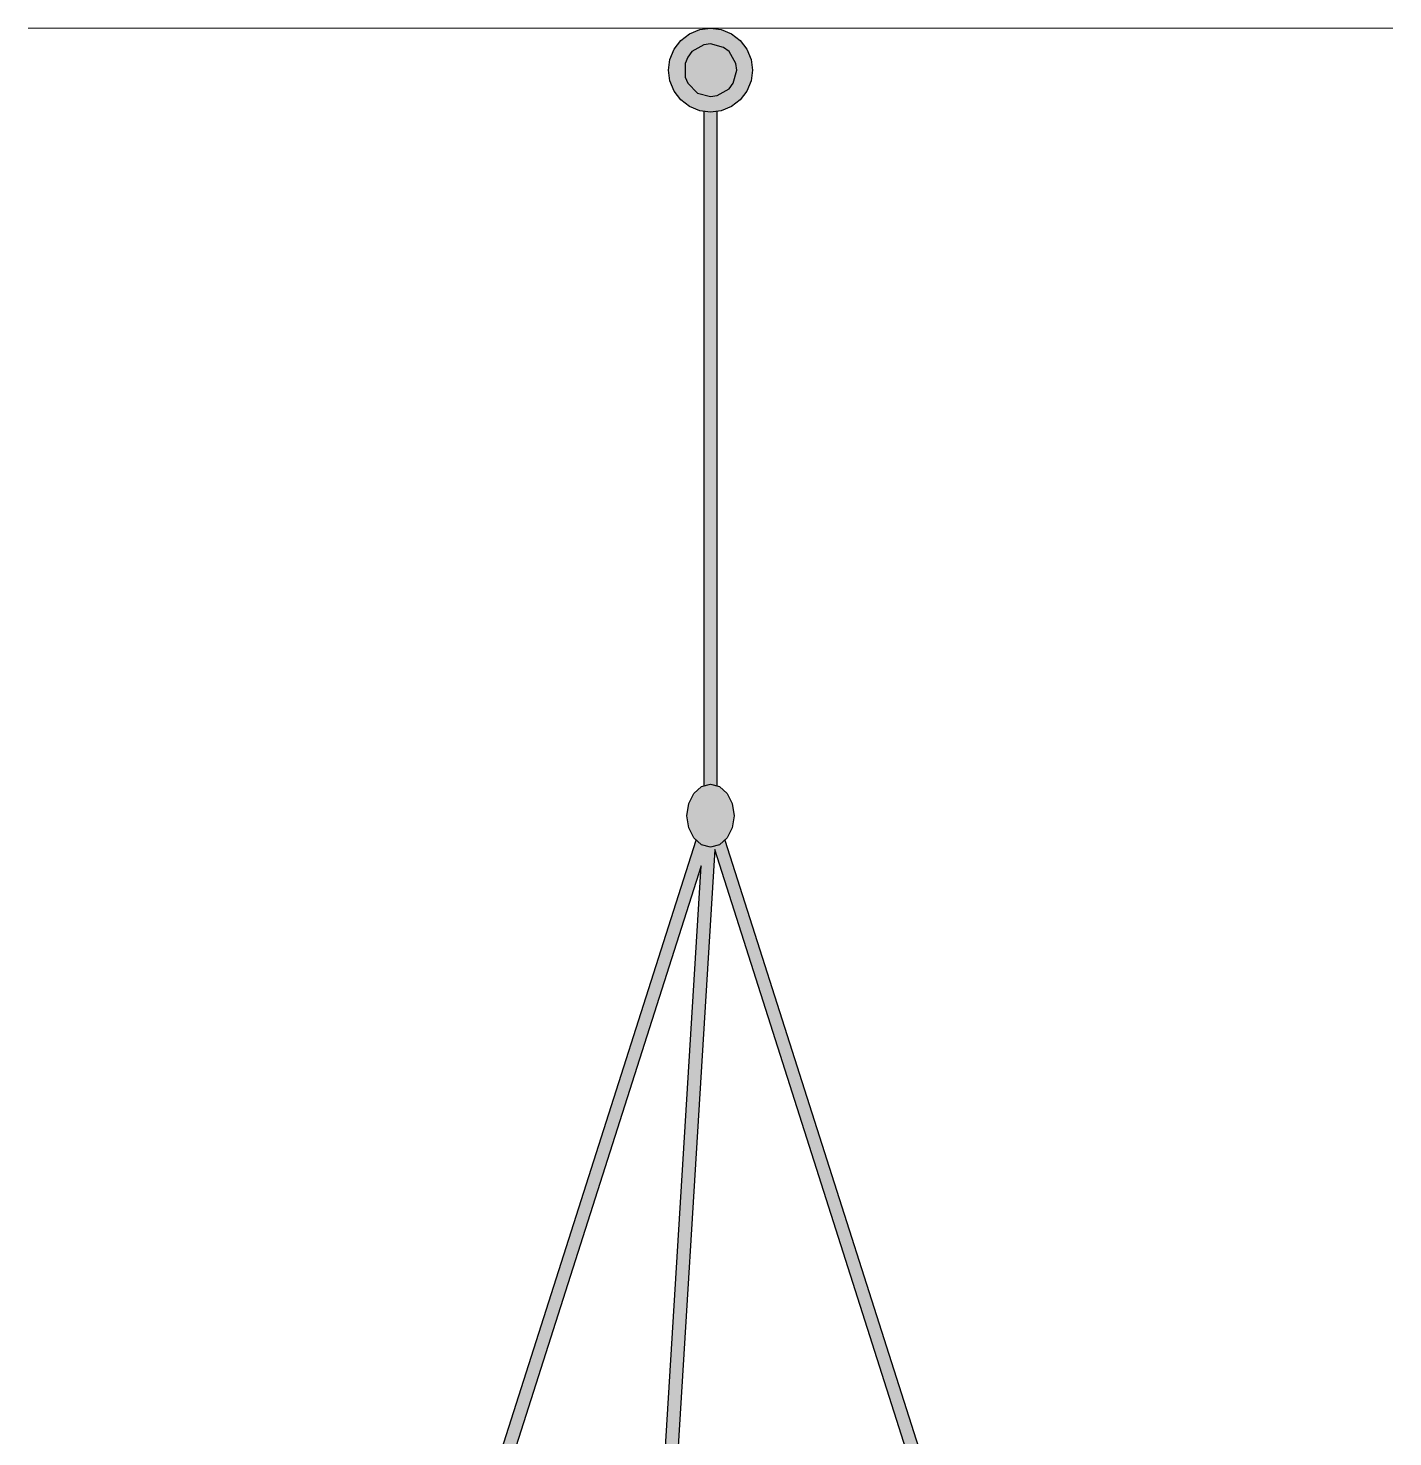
# Model space of a CAD drawing. Header units: millimetres. Extents: x -4 to 8794, y -6642 to 2653.
# Drawn here: x 2940 to 3460, y -4018 to -3481 of the extents above; entities that cross this region are included whole.
import ezdxf

# ---------------------------------------------------------------- set-up
doc = ezdxf.new("R2010")
doc.units = ezdxf.units.MM
doc.layers.add('VEG-MACETA', color=25, linetype='Continuous', lineweight=25, true_color=0x745440)
doc.layers.add('VEG-TEXTO', color=47, linetype='Continuous', lineweight=18, true_color=0x464646)
doc.layers.add('VEG-RELLENO', color=253, linetype='Continuous', true_color=0x96c896)

# ---------------------------------------------------------------- blocks, each defined once
blk = doc.blocks.new('VEG_Pothos_colgante_ALZADO')
at = {"layer": 'VEG-RELLENO', "true_color": 0xaaaaaa}
h = blk.add_hatch(color=253, dxfattribs=at)
h.dxf.hatch_style = 1
h.paths.add_polyline_path([(15.5, -20.1), (13.9, -24), (11.3, -27.3), (8, -29.9), (4.1, -31.5), (0, -32), (-4.1, -31.5), (-8, -29.9), (-11.3, -27.3), (-13.9, -24), (-15.5, -20.1), (-16, -16), (-15.5, -11.9), (-13.9, -8), (-11.3, -4.7), (-8, -2.1), (-4.1, -0.5), (0, 0), (4.1, -0.5), (8, -2.1), (11.3, -4.7), (13.9, -8), (15.5, -11.9), (16, -16)])
h.paths.add_polyline_path([(9.7, -13.4), (7.1, -8.9), (5, -7.3), (0, -6), (-2.6, -6.3), (-7.1, -8.9), (-8.7, -11), (-9.7, -13.4), (-9.7, -18.6), (-8.7, -21), (-5, -24.7), (0, -26), (2.6, -25.7), (7.1, -23.1), (8.7, -21), (10, -16)], flags=0)
at = {"layer": 'VEG-RELLENO', "true_color": 0xeadcc2}
h = blk.add_hatch(color=254, dxfattribs=at)
h.dxf.hatch_style = 1
h.paths.add_polyline_path([(-2.4, -761), (-43.8, -719.5), (-41.4, -718.9), (-42.7, -713.9), (0, -756.6), (5.8, -750.8), (3.2, -760.2), (2.4, -761), (2.4, -790), (-2.4, -790)])
h.paths.add_polyline_path([(-28.3, -787.4), (-31.6, -783.4), (-36.1, -779.4), (-55.2, -721.9), (-50.4, -721.2)])
h.paths.add_polyline_path([(-86.2, -660.6), (-83.2, -656.3), (-70, -678.5), (-76.1, -677.6)])
h.paths.add_polyline_path([(-106.1, -627.2), (-106.3, -625.3), (-5.5, -309.3), (-3.4, -311.1), (0, -312), (3.4, -311.1), (5.5, -309.3), (104.9, -620.9), (102.4, -622.5), (102.2, -625), (103.7, -626.7), (106.3, -626.8), (74.1, -681), (72.8, -681.9), (72.8, -673.7), (101.4, -625.7), (1.6, -312.9), (-17.5, -625), (45, -682.9), (46.2, -685.8), (47.5, -685.2), (55.9, -693), (53.7, -697.4), (-19.4, -629.9), (-52.8, -691.7), (-56.1, -687.7), (-22.4, -625.3), (-3.6, -319.1), (-101.4, -625.7), (-98.9, -630), (-104.1, -630.5)])
h.paths.add_polyline_path([(-2.4, -31.7), (2.4, -31.7), (2.4, -288.6), (0, -288), (-2.4, -288.6)])
h.paths.add_polyline_path([(56, -719.5), (51.9, -716.8), (53.3, -712.6), (54.5, -716)])
h.paths.add_polyline_path([(33.5, -787.1), (30.7, -792.3), (29.2, -792.3), (28.1, -791.5), (27.7, -789.2), (35.1, -767.3), (40.5, -766.2)])
h.paths.add_polyline_path([(48, -715.4), (41.9, -714.7), (52.4, -704.2), (52.8, -710.6)])
h.paths.add_polyline_path([(66.5, -684.4), (66.1, -688.1), (64.4, -687.9)])
at = {"layer": 'VEG-RELLENO', "true_color": 0xd3c6af}
h = blk.add_hatch(color=9, dxfattribs=at)
h.dxf.hatch_style = 1
h.paths.add_polyline_path([(8.3, -304.6), (6.4, -308.5), (3.4, -311.1), (0, -312), (-3.4, -311.1), (-6.4, -308.5), (-8.3, -304.6), (-9, -300), (-8.3, -295.4), (-6.4, -291.5), (-3.4, -288.9), (0, -288), (3.4, -288.9), (6.4, -291.5), (8.3, -295.4), (9, -300)])
at = {"layer": 'VEG-MACETA'}
for points in [[(15.5, -20.1), (13.9, -24), (11.3, -27.3), (8, -29.9), (4.1, -31.5), (0, -32), (-4.1, -31.5), (-8, -29.9), (-11.3, -27.3), (-13.9, -24), (-15.5, -20.1), (-16, -16), (-15.5, -11.9), (-13.9, -8), (-11.3, -4.7), (-8, -2.1), (-4.1, -0.5), (0, 0), (4.1, -0.5), (8, -2.1), (11.3, -4.7), (13.9, -8), (15.5, -11.9), (16, -16)], [(9.7, -13.4), (7.1, -8.9), (5, -7.3), (0, -6), (-2.6, -6.3), (-7.1, -8.9), (-8.7, -11), (-9.7, -13.4), (-9.7, -18.6), (-8.7, -21), (-5, -24.7), (0, -26), (2.6, -25.7), (7.1, -23.1), (8.7, -21), (10, -16)], [(9, -300), (8.3, -304.6), (6.4, -308.5), (3.4, -311.1), (0, -312), (-3.4, -311.1), (-6.4, -308.5), (-8.3, -304.6), (-9, -300), (-8.3, -295.4), (-6.4, -291.5), (-3.4, -288.9), (0, -288), (3.4, -288.9), (6.4, -291.5), (8.3, -295.4)]]:
    blk.add_lwpolyline(points, close=True, dxfattribs=at)
for points in [[(-2.4, -288.6), (-2.4, -31.7)], [(2.4, -31.7), (2.4, -288.6)], [(-104.1, -630.5), (-106.2, -626.9), (-106.3, -625.3), (-5.5, -309.3)], [(5.5, -309.3), (104.9, -620.9)], [(72.8, -673.7), (101.4, -625.7), (1.6, -312.9), (-17.5, -625), (45, -682.9)], [(-56.1, -687.7), (-22.4, -625.3), (-3.6, -319.1), (-101.4, -625.7), (-98.9, -630)]]:
    blk.add_lwpolyline(points, dxfattribs=at)

msp = doc.modelspace()

# ---------------------------------------------------------------- linework, layer by layer
at = {"layer": 'VEG-TEXTO'}
msp.add_line((2940, -3481.12), (3460, -3481.12), dxfattribs=at)

# ---------------------------------------------------------------- block references
msp.add_blockref('VEG_Pothos_colgante_ALZADO', (3200, -3481.12))

doc.saveas('drawing.dxf')
